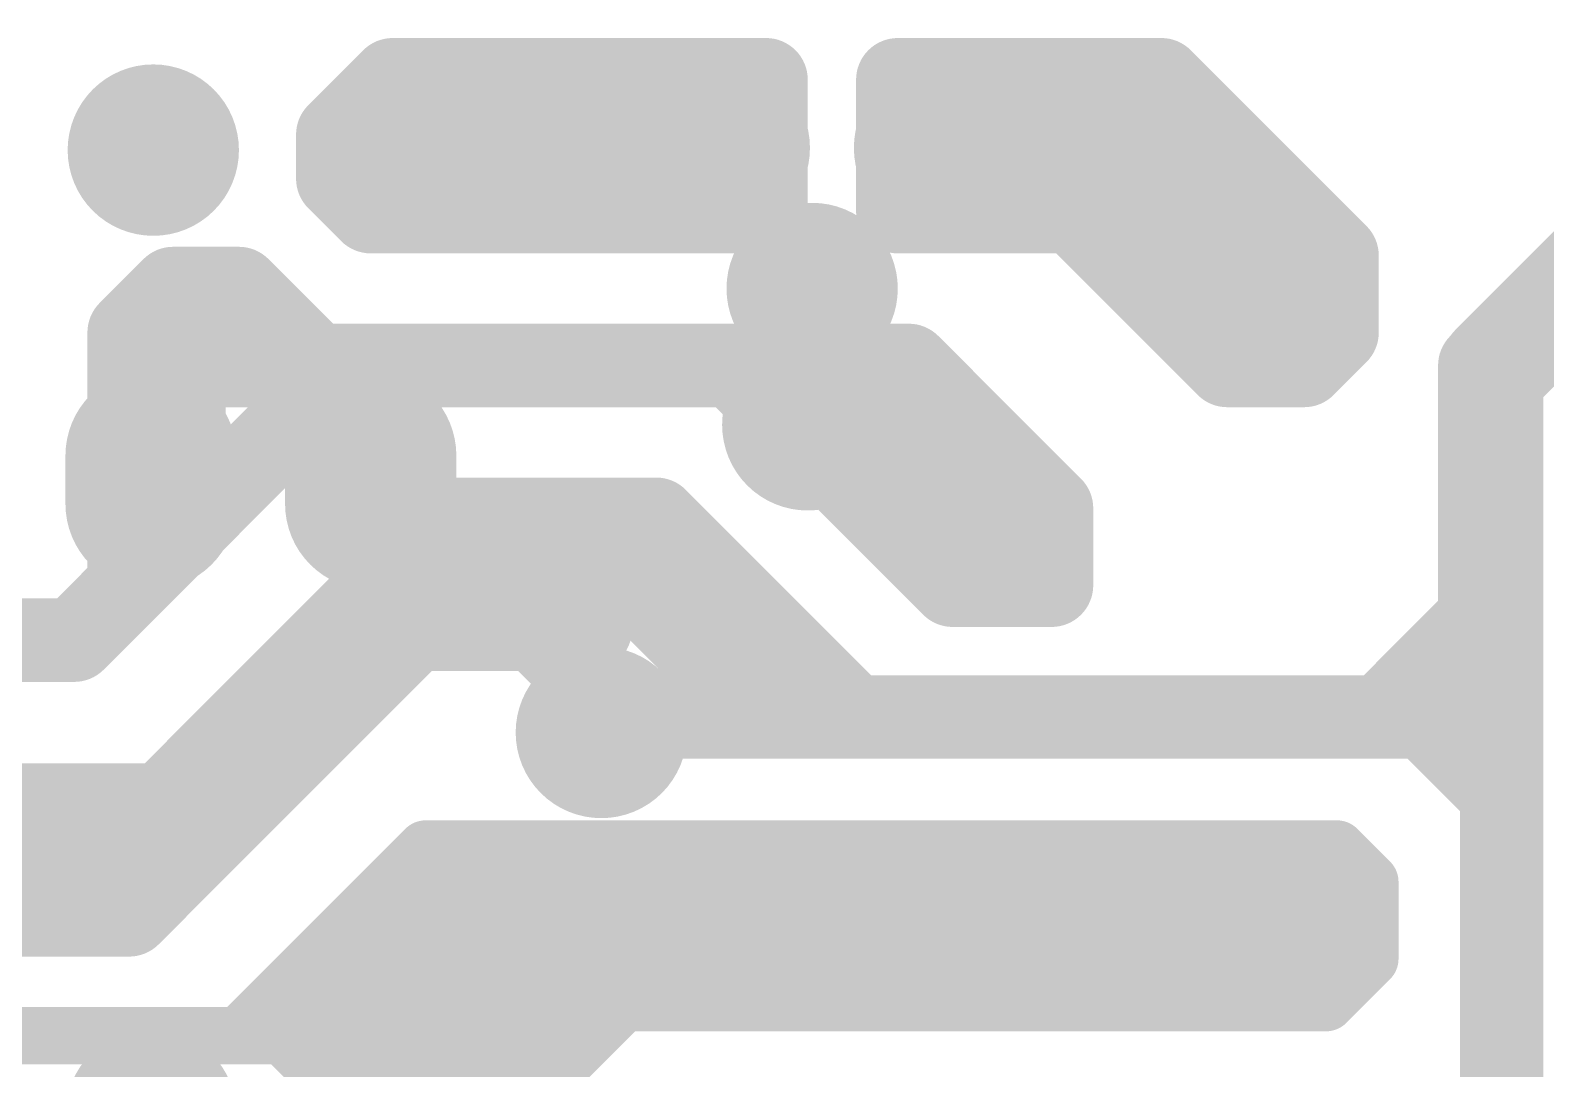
# Model space of a CAD drawing. Extents: x 13 to 23.9, y 0.2 to 11.6.
# Drawn here: x 14.341 to 15.031, y 4.537 to 5.01 of the extents above; entities that cross this region are included whole.
import ezdxf

# ---------------------------------------------------------------- set-up
doc = ezdxf.new("R2010")
doc.units = 0
doc.header["$MEASUREMENT"] = 0
doc.layers.add('BOTTOM', color=250, linetype='Continuous')
doc.layers.get('0').off()

# ---------------------------------------------------------------- blocks, each defined once
blk = doc.blocks.new('UNIT_DISC')
at = {"linetype": 'Continuous', "const_width": 0.5}
blk.add_lwpolyline([(0.25, 0, 1), (-0.25, 0, 1)], format="xyb", close=True, dxfattribs=at)
blk = doc.blocks.new('SHAPE_EL_780_780_0_0_0_0')
at = {"xscale": 0.078, "yscale": 0.078, "zscale": 0.078}
blk.add_blockref('UNIT_DISC', (0, 0), dxfattribs=at)
blk = doc.blocks.new('P_EX78Y78D16A')
at = {"layer": 'BOTTOM'}
blk.add_blockref('SHAPE_EL_780_780_0_0_0_0', (0, 0), dxfattribs=at)
blk = doc.blocks.new('R7')
for p in [(14.625, 10.5), (14.626, 10.1)]:
    blk.add_blockref('P_EX78Y78D16A', p)
blk = doc.blocks.new('SHAPE_EL_800_800_0_0_0_0')
at = {"xscale": 0.08, "yscale": 0.08, "zscale": 0.08}
blk.add_blockref('UNIT_DISC', (0, 0), dxfattribs=at)
blk = doc.blocks.new('P_EX80Y80D16A22')
at = {"layer": 'BOTTOM'}
blk.add_blockref('SHAPE_EL_800_800_0_0_0_0', (0, 0), dxfattribs=at)
blk = doc.blocks.new('P_EX80Y80D16A23')
at = {"layer": 'BOTTOM'}
blk.add_blockref('SHAPE_EL_800_800_0_0_0_0', (0, 0), dxfattribs=at)
blk = doc.blocks.new('C5F')
for name, p in [('P_EX80Y80D16A23', (14.885, 10.101)), ('P_EX80Y80D16A22', (14.985, 10.101))]:
    blk.add_blockref(name, p)
blk = doc.blocks.new('J9')
for p in [(14.83, 9.835), (14.83, 9.435)]:
    blk.add_blockref('P_EX78Y78D16A', p)
blk = doc.blocks.new('SHAPE_OV_780_1000_0_0_0_0')
at = {"linetype": 'Continuous', "const_width": 0.078}
blk.add_lwpolyline([(0, -0.011), (0, 0.011)], dxfattribs=at)
at = {"xscale": 0.078, "yscale": 0.078, "zscale": 0.078}
for p in [(0, 0.011), (0, -0.011)]:
    blk.add_blockref('UNIT_DISC', p, dxfattribs=at)
blk = doc.blocks.new('P_OX78Y100D16A')
at = {"layer": 'BOTTOM'}
blk.add_blockref('SHAPE_OV_780_1000_0_0_0_0', (0, 0), dxfattribs=at)
blk = doc.blocks.new('U1')
for p in [(14.425, 9.95), (14.525, 9.95), (14.625, 9.95), (14.725, 9.95), (14.425, 9.65), (14.525, 9.65), (14.625, 9.65), (14.725, 9.65)]:
    blk.add_blockref('P_OX78Y100D16A', p)
blk = doc.blocks.new('R14')
for p in [(14.925, 10.437), (14.926, 10.037)]:
    blk.add_blockref('P_EX78Y78D16A', p)
blk = doc.blocks.new('R15')
for p in [(14.773, 10.5), (14.774, 10.1)]:
    blk.add_blockref('P_EX78Y78D16A', p)
blk = doc.blocks.new('R13')
for p in [(14.924, 9.975), (14.925, 9.575)]:
    blk.add_blockref('P_EX78Y78D16A', p)

msp = doc.modelspace()

# ---------------------------------------------------------------- linework, layer by layer
at = {"layer": 'BOTTOM', "linetype": 'Continuous'}
for points, const_width in [([(14.48071, 4.96213), (14.50571, 4.98713)], 0.038), ([(14.50571, 4.98713), (14.67571, 4.98713)], 0.038), ([(14.67571, 4.95713), (14.67571, 4.98713)], 0.038), ([(14.73571, 4.95213), (14.73571, 4.98713)], 0.038), ([(14.73571, 4.98713), (14.85571, 4.98713)], 0.038), ([(14.85571, 4.98713), (14.93571, 4.90713)], 0.038), ([(14.48071, 4.94213), (14.48071, 4.96213)], 0.038), ([(14.50571, 4.95713), (14.66571, 4.95713)], 0.038), ([(14.67571, 4.92713), (14.67571, 4.96213)], 0.038), ([(14.73571, 4.92713), (14.73571, 4.96213)], 0.038), ([(14.75071, 4.95713), (14.83071, 4.95713)], 0.038), ([(14.76071, 4.95713), (14.84571, 4.95713)], 0.038), ([(14.83071, 4.95713), (14.90571, 4.88213)], 0.038), ([(14.84571, 4.95713), (14.90571, 4.89713)], 0.038), ([(14.51071, 4.95213), (14.65571, 4.95213)], 0.038), ([(15.00771, 4.85613), (15.09471, 4.94313)], 0.05), ([(15.00771, 4.85613), (15.09471, 4.94313)], 0.05), ([(14.48071, 4.94213), (14.49571, 4.92713)], 0.038), ([(14.49571, 4.92713), (14.67571, 4.92713)], 0.038), ([(14.73571, 4.92713), (14.81571, 4.92713)], 0.038), ([(14.81571, 4.92713), (14.88571, 4.85713)], 0.038), ([(14.91071, 4.92713), (14.93571, 4.90213)], 0.038), ([(14.93571, 4.88213), (14.93571, 4.90713)], 0.038), ([(14.93571, 4.87213), (14.93571, 4.90213)], 0.038), ([(14.90571, 4.87713), (14.90571, 4.89713)], 0.038), ([(14.38571, 4.87213), (14.40571, 4.89213)], 0.038), ([(14.40571, 4.89213), (14.43571, 4.89213)], 0.038), ([(14.40571, 4.89213), (14.41571, 4.89213)], 0.038), ([(14.43571, 4.89213), (14.47071, 4.85713)], 0.038), ([(14.38571, 4.75713), (14.38571, 4.87213)], 0.038), ([(14.92071, 4.85713), (14.93571, 4.87213)], 0.038), ([(14.36071, 4.73213), (14.48571, 4.85713)], 0.038), ([(14.41571, 4.85713), (14.69071, 4.85713)], 0.038), ([(14.47071, 4.85713), (14.74071, 4.85713)], 0.038), ([(14.48571, 4.85713), (14.53571, 4.85713)], 0.038), ([(14.69071, 4.85713), (14.77071, 4.77713)], 0.038), ([(14.74071, 4.85713), (14.80571, 4.79213)], 0.038), ([(14.88571, 4.85713), (14.92071, 4.85713)], 0.038), ([(15.00071, 4.74213), (15.00071, 4.85713)], 0.038), ([(15.01071, 4.52213), (15.01071, 4.85713)], 0.038), ([(14.41071, 4.78213), (14.41071, 4.85213)], 0.038), ([(14.66571, 4.85213), (14.76071, 4.75713)], 0.038), ([(14.73571, 4.81713), (14.77071, 4.78213)], 0.038), ([(14.80571, 4.75713), (14.80571, 4.79213)], 0.038), ([(14.40071, 4.65713), (14.53071, 4.78713)], 0.038), ([(14.53071, 4.78713), (14.59071, 4.78713)], 0.038), ([(14.57071, 4.78713), (14.62571, 4.78713)], 0.038), ([(14.62571, 4.78713), (14.71571, 4.69713)], 0.038), ([(14.36071, 4.73213), (14.41071, 4.78213)], 0.038), ([(14.36071, 4.73213), (14.38571, 4.75713)], 0.038), ([(14.76071, 4.75713), (14.80571, 4.75713)], 0.038), ([(14.39571, 4.62713), (14.52071, 4.75213)], 0.038), ([(14.52071, 4.75213), (14.62071, 4.75213)], 0.038), ([(14.55571, 4.75213), (14.61071, 4.69713)], 0.038), ([(14.62071, 4.75213), (14.67571, 4.69713)], 0.038), ([(14.95571, 4.69713), (15.00071, 4.74213)], 0.038), ([(14.38571, 4.60713), (14.51571, 4.73713)], 0.038), ([(14.51571, 4.73713), (14.59571, 4.73713)], 0.038), ([(14.23571, 4.73213), (14.36071, 4.73213)], 0.038), ([(14.61071, 4.69713), (14.71571, 4.69713)], 0.038), ([(14.67571, 4.69713), (15.00571, 4.69713)], 0.038), ([(14.92071, 4.69713), (14.97571, 4.69713)], 0.038), ([(14.97571, 4.69713), (15.01071, 4.66213)], 0.038), ([(15.01071, 4.42713), (15.01071, 4.66213)], 0.038), ([(14.29071, 4.65713), (14.40071, 4.65713)], 0.038), ([(14.29071, 4.62713), (14.39571, 4.62713)], 0.038), ([(14.43571, 4.55213), (14.52071, 4.63713)], 0.026), ([(14.52071, 4.63713), (14.72071, 4.63713)], 0.026), ([(14.72071, 4.63713), (14.93571, 4.63713)], 0.026), ([(14.93571, 4.63713), (14.95071, 4.62213)], 0.026), ([(14.43571, 4.55213), (14.50571, 4.62213)], 0.026), ([(14.48071, 4.56213), (14.53071, 4.61213)], 0.038), ([(14.53071, 4.61213), (14.93571, 4.61213)], 0.038), ([(14.93571, 4.60713), (14.93571, 4.61213)], 0.038), ([(14.95071, 4.58713), (14.95071, 4.62213)], 0.026), ([(14.27071, 4.60713), (14.38571, 4.60713)], 0.038), ([(14.92071, 4.59213), (14.93571, 4.60713)], 0.038), ([(14.50571, 4.53713), (14.57071, 4.60213)], 0.038), ([(14.57071, 4.60213), (14.91571, 4.60213)], 0.038), ([(14.54571, 4.53713), (14.60071, 4.59213)], 0.038), ([(14.60071, 4.59213), (14.92071, 4.59213)], 0.038), ([(14.93071, 4.56713), (14.95071, 4.58713)], 0.026), ([(14.46571, 4.56213), (14.48071, 4.56213)], 0.038), ([(14.56571, 4.52213), (14.61071, 4.56713)], 0.026), ([(14.61071, 4.56713), (14.93071, 4.56713)], 0.026), ([(14.28571, 4.55213), (14.51071, 4.55213)], 0.026), ([(14.38071, 4.55213), (14.43571, 4.55213)], 0.026), ([(14.45571, 4.55213), (14.48571, 4.52213)], 0.026)]:
    msp.add_lwpolyline(points, dxfattribs=dict(at, const_width=const_width))

# ---------------------------------------------------------------- block references
for name in ['R7', 'R15', 'R14', 'C5F', 'R13', 'U1', 'J9']:
    msp.add_blockref(name, (-0.22929, -5.14487))
at = {"layer": 'BOTTOM'}
for p, xscale, yscale, zscale in [((14.50571, 4.98713), 0.03800000000000026, 0.03800000000000026, 0.038), ((14.50571, 4.98713), 0.03800000000000026, 0.03800000000000026, 0.038), ((14.67571, 4.98713), 0.03800000000000026, 0.03800000000000026, 0.038), ((14.67571, 4.98713), 0.03800000000000026, 0.03800000000000026, 0.038), ((14.73571, 4.98713), 0.03800000000000026, 0.03800000000000026, 0.038), ((14.73571, 4.98713), 0.03800000000000026, 0.03800000000000026, 0.038), ((14.85571, 4.98713), 0.03800000000000026, 0.03800000000000026, 0.038), ((14.85571, 4.98713), 0.03800000000000026, 0.03800000000000026, 0.038), ((14.48071, 4.96213), 0.03800000000000026, 0.03800000000000026, 0.038), ((14.48071, 4.96213), 0.03800000000000026, 0.03800000000000026, 0.038), ((14.50571, 4.95713), 0.03800000000000026, 0.03800000000000026, 0.038), ((14.66571, 4.95713), 0.03800000000000026, 0.03800000000000026, 0.038), ((14.67571, 4.96213), 0.03800000000000026, 0.03800000000000026, 0.038), ((14.67571, 4.95713), 0.03800000000000026, 0.03800000000000026, 0.038), ((14.73571, 4.96213), 0.03800000000000026, 0.03800000000000026, 0.038), ((14.75071, 4.95713), 0.03800000000000026, 0.03800000000000026, 0.038), ((14.76071, 4.95713), 0.03800000000000026, 0.03800000000000026, 0.038), ((14.83071, 4.95713), 0.03800000000000026, 0.03800000000000026, 0.038), ((14.83071, 4.95713), 0.03800000000000026, 0.03800000000000026, 0.038), ((14.84571, 4.95713), 0.03800000000000026, 0.03800000000000026, 0.038), ((14.84571, 4.95713), 0.03800000000000026, 0.03800000000000026, 0.038), ((14.51071, 4.95213), 0.03800000000000026, 0.03800000000000026, 0.038), ((14.65571, 4.95213), 0.03800000000000026, 0.03800000000000026, 0.038), ((14.73571, 4.95213), 0.03800000000000026, 0.03800000000000026, 0.038), ((14.48071, 4.94213), 0.03800000000000026, 0.03800000000000026, 0.038), ((14.48071, 4.94213), 0.03800000000000026, 0.03800000000000026, 0.038), ((14.49571, 4.92713), 0.03800000000000026, 0.03800000000000026, 0.038), ((14.49571, 4.92713), 0.03800000000000026, 0.03800000000000026, 0.038), ((14.67571, 4.92713), 0.03800000000000026, 0.03800000000000026, 0.038), ((14.67571, 4.92713), 0.03800000000000026, 0.03800000000000026, 0.038), ((14.73571, 4.92713), 0.03800000000000026, 0.03800000000000026, 0.038), ((14.73571, 4.92713), 0.03800000000000026, 0.03800000000000026, 0.038), ((14.81571, 4.92713), 0.03800000000000026, 0.03800000000000026, 0.038), ((14.81571, 4.92713), 0.03800000000000026, 0.03800000000000026, 0.038), ((14.91071, 4.92713), 0.03800000000000026, 0.03800000000000026, 0.038), ((14.93571, 4.90713), 0.03800000000000026, 0.03800000000000026, 0.038), ((14.93571, 4.90713), 0.03800000000000026, 0.03800000000000026, 0.038), ((14.93571, 4.90213), 0.03800000000000026, 0.03800000000000026, 0.038), ((14.93571, 4.90213), 0.03800000000000026, 0.03800000000000026, 0.038), ((14.90571, 4.89713), 0.03800000000000026, 0.03800000000000026, 0.038), ((14.90571, 4.89713), 0.03800000000000026, 0.03800000000000026, 0.038), ((14.40571, 4.89213), 0.03800000000000026, 0.03800000000000026, 0.038), ((14.40571, 4.89213), 0.03800000000000026, 0.03800000000000026, 0.038), ((14.40571, 4.89213), 0.03800000000000026, 0.03800000000000026, 0.038), ((14.41571, 4.89213), 0.03800000000000026, 0.03800000000000026, 0.038), ((14.43571, 4.89213), 0.03800000000000026, 0.03800000000000026, 0.038), ((14.43571, 4.89213), 0.03800000000000026, 0.03800000000000026, 0.038), ((14.90571, 4.88213), 0.03800000000000026, 0.03800000000000026, 0.038), ((14.93571, 4.88213), 0.03800000000000026, 0.03800000000000026, 0.038), ((14.90571, 4.87713), 0.03800000000000026, 0.03800000000000026, 0.038), ((14.38571, 4.87213), 0.03800000000000026, 0.03800000000000026, 0.038), ((14.38571, 4.87213), 0.03800000000000026, 0.03800000000000026, 0.038), ((14.93571, 4.87213), 0.03800000000000026, 0.03800000000000026, 0.038), ((14.93571, 4.87213), 0.03800000000000026, 0.03800000000000026, 0.038), ((15.00771, 4.85613), 0.05000000000000071, 0.05000000000000071, 0.05), ((15.00771, 4.85613), 0.05000000000000071, 0.05000000000000071, 0.05), ((14.41571, 4.85713), 0.03800000000000026, 0.03800000000000026, 0.038), ((14.47071, 4.85713), 0.03800000000000026, 0.03800000000000026, 0.038), ((14.47071, 4.85713), 0.03800000000000026, 0.03800000000000026, 0.038), ((14.48571, 4.85713), 0.03800000000000026, 0.03800000000000026, 0.038), ((14.48571, 4.85713), 0.03800000000000026, 0.03800000000000026, 0.038), ((14.53571, 4.85713), 0.03800000000000026, 0.03800000000000026, 0.038), ((14.69071, 4.85713), 0.03800000000000026, 0.03800000000000026, 0.038), ((14.69071, 4.85713), 0.03800000000000026, 0.03800000000000026, 0.038), ((14.74071, 4.85713), 0.03800000000000026, 0.03800000000000026, 0.038), ((14.74071, 4.85713), 0.03800000000000026, 0.03800000000000026, 0.038), ((14.88571, 4.85713), 0.03800000000000026, 0.03800000000000026, 0.038), ((14.88571, 4.85713), 0.03800000000000026, 0.03800000000000026, 0.038), ((14.92071, 4.85713), 0.03800000000000026, 0.03800000000000026, 0.038), ((14.92071, 4.85713), 0.03800000000000026, 0.03800000000000026, 0.038), ((15.00071, 4.85713), 0.03800000000000026, 0.03800000000000026, 0.038), ((15.01071, 4.85713), 0.03800000000000026, 0.03800000000000026, 0.038), ((14.41071, 4.85213), 0.03800000000000026, 0.03800000000000026, 0.038), ((14.66571, 4.85213), 0.03800000000000026, 0.03800000000000026, 0.038), ((14.73571, 4.81713), 0.03800000000000026, 0.03800000000000026, 0.038), ((14.80571, 4.79213), 0.03800000000000026, 0.03800000000000026, 0.038), ((14.80571, 4.79213), 0.03800000000000026, 0.03800000000000026, 0.038), ((14.53071, 4.78713), 0.03800000000000026, 0.03800000000000026, 0.038), ((14.53071, 4.78713), 0.03800000000000026, 0.03800000000000026, 0.038), ((14.57071, 4.78713), 0.03800000000000026, 0.03800000000000026, 0.038), ((14.59071, 4.78713), 0.03800000000000026, 0.03800000000000026, 0.038), ((14.62571, 4.78713), 0.03800000000000026, 0.03800000000000026, 0.038), ((14.62571, 4.78713), 0.03800000000000026, 0.03800000000000026, 0.038), ((14.41071, 4.78213), 0.03800000000000026, 0.03800000000000026, 0.038), ((14.41071, 4.78213), 0.03800000000000026, 0.03800000000000026, 0.038), ((14.77071, 4.78213), 0.03800000000000026, 0.03800000000000026, 0.038), ((14.77071, 4.77713), 0.03800000000000026, 0.03800000000000026, 0.038), ((14.38571, 4.75713), 0.03800000000000026, 0.03800000000000026, 0.038), ((14.38571, 4.75713), 0.03800000000000026, 0.03800000000000026, 0.038), ((14.76071, 4.75713), 0.03800000000000026, 0.03800000000000026, 0.038), ((14.76071, 4.75713), 0.03800000000000026, 0.03800000000000026, 0.038), ((14.80571, 4.75713), 0.03800000000000026, 0.03800000000000026, 0.038), ((14.80571, 4.75713), 0.03800000000000026, 0.03800000000000026, 0.038), ((14.52071, 4.75213), 0.03800000000000026, 0.03800000000000026, 0.038), ((14.52071, 4.75213), 0.03800000000000026, 0.03800000000000026, 0.038), ((14.55571, 4.75213), 0.03800000000000026, 0.03800000000000026, 0.038), ((14.62071, 4.75213), 0.03800000000000026, 0.03800000000000026, 0.038), ((14.62071, 4.75213), 0.03800000000000026, 0.03800000000000026, 0.038), ((15.00071, 4.74213), 0.03800000000000026, 0.03800000000000026, 0.038), ((15.00071, 4.74213), 0.03800000000000026, 0.03800000000000026, 0.038), ((14.51571, 4.73713), 0.03800000000000026, 0.03800000000000026, 0.038), ((14.51571, 4.73713), 0.03800000000000026, 0.03800000000000026, 0.038), ((14.59571, 4.73713), 0.03800000000000026, 0.03800000000000026, 0.038), ((14.36071, 4.73213), 0.03800000000000026, 0.03800000000000026, 0.038), ((14.36071, 4.73213), 0.03800000000000026, 0.03800000000000026, 0.038), ((14.36071, 4.73213), 0.03800000000000026, 0.03800000000000026, 0.038), ((14.36071, 4.73213), 0.03800000000000026, 0.03800000000000026, 0.038), ((14.61071, 4.69713), 0.03800000000000026, 0.03800000000000026, 0.038), ((14.61071, 4.69713), 0.03800000000000026, 0.03800000000000026, 0.038), ((14.67571, 4.69713), 0.03800000000000026, 0.03800000000000026, 0.038), ((14.67571, 4.69713), 0.03800000000000026, 0.03800000000000026, 0.038), ((14.71571, 4.69713), 0.03800000000000026, 0.03800000000000026, 0.038), ((14.71571, 4.69713), 0.03800000000000026, 0.03800000000000026, 0.038), ((14.92071, 4.69713), 0.03800000000000026, 0.03800000000000026, 0.038), ((14.95571, 4.69713), 0.03800000000000026, 0.03800000000000026, 0.038), ((14.97571, 4.69713), 0.03800000000000026, 0.03800000000000026, 0.038), ((14.97571, 4.69713), 0.03800000000000026, 0.03800000000000026, 0.038), ((15.00571, 4.69713), 0.03800000000000026, 0.03800000000000026, 0.038), ((15.01071, 4.66213), 0.03800000000000026, 0.03800000000000026, 0.038), ((15.01071, 4.66213), 0.03800000000000026, 0.03800000000000026, 0.038), ((14.40071, 4.65713), 0.03800000000000026, 0.03800000000000026, 0.038), ((14.40071, 4.65713), 0.03800000000000026, 0.03800000000000026, 0.038), ((14.39571, 4.62713), 0.03800000000000026, 0.03800000000000026, 0.038), ((14.39571, 4.62713), 0.03800000000000026, 0.03800000000000026, 0.038), ((14.52071, 4.63713), 0.0259999999999998, 0.0259999999999998, 0.026), ((14.52071, 4.63713), 0.0259999999999998, 0.0259999999999998, 0.026), ((14.72071, 4.63713), 0.0259999999999998, 0.0259999999999998, 0.026), ((14.72071, 4.63713), 0.0259999999999998, 0.0259999999999998, 0.026), ((14.93571, 4.63713), 0.0259999999999998, 0.0259999999999998, 0.026), ((14.93571, 4.63713), 0.0259999999999998, 0.0259999999999998, 0.026), ((14.50571, 4.62213), 0.0259999999999998, 0.0259999999999998, 0.026), ((14.53071, 4.61213), 0.03800000000000026, 0.03800000000000026, 0.038), ((14.53071, 4.61213), 0.03800000000000026, 0.03800000000000026, 0.038), ((14.93571, 4.61213), 0.03800000000000026, 0.03800000000000026, 0.038), ((14.93571, 4.61213), 0.03800000000000026, 0.03800000000000026, 0.038), ((14.95071, 4.62213), 0.0259999999999998, 0.0259999999999998, 0.026), ((14.95071, 4.62213), 0.0259999999999998, 0.0259999999999998, 0.026), ((14.38571, 4.60713), 0.03800000000000026, 0.03800000000000026, 0.038), ((14.38571, 4.60713), 0.03800000000000026, 0.03800000000000026, 0.038), ((14.93571, 4.60713), 0.03800000000000026, 0.03800000000000026, 0.038), ((14.93571, 4.60713), 0.03800000000000026, 0.03800000000000026, 0.038), ((14.57071, 4.60213), 0.03800000000000026, 0.03800000000000026, 0.038), ((14.57071, 4.60213), 0.03800000000000026, 0.03800000000000026, 0.038), ((14.91571, 4.60213), 0.03800000000000026, 0.03800000000000026, 0.038), ((14.60071, 4.59213), 0.03800000000000026, 0.03800000000000026, 0.038), ((14.60071, 4.59213), 0.03800000000000026, 0.03800000000000026, 0.038), ((14.92071, 4.59213), 0.03800000000000026, 0.03800000000000026, 0.038), ((14.92071, 4.59213), 0.03800000000000026, 0.03800000000000026, 0.038), ((14.95071, 4.58713), 0.0259999999999998, 0.0259999999999998, 0.026), ((14.95071, 4.58713), 0.0259999999999998, 0.0259999999999998, 0.026), ((14.46571, 4.56213), 0.03800000000000026, 0.03800000000000026, 0.038), ((14.48071, 4.56213), 0.03800000000000026, 0.03800000000000026, 0.038), ((14.48071, 4.56213), 0.03800000000000026, 0.03800000000000026, 0.038), ((14.61071, 4.56713), 0.0259999999999998, 0.0259999999999998, 0.026), ((14.61071, 4.56713), 0.0259999999999998, 0.0259999999999998, 0.026), ((14.93071, 4.56713), 0.0259999999999998, 0.0259999999999998, 0.026), ((14.93071, 4.56713), 0.0259999999999998, 0.0259999999999998, 0.026), ((14.38071, 4.55213), 0.0259999999999998, 0.0259999999999998, 0.026), ((14.43571, 4.55213), 0.0259999999999998, 0.0259999999999998, 0.026), ((14.43571, 4.55213), 0.0259999999999998, 0.0259999999999998, 0.026), ((14.43571, 4.55213), 0.0259999999999998, 0.0259999999999998, 0.026), ((14.45571, 4.55213), 0.0259999999999998, 0.0259999999999998, 0.026), ((14.51071, 4.55213), 0.0259999999999998, 0.0259999999999998, 0.026), ((14.50571, 4.53713), 0.03800000000000026, 0.03800000000000026, 0.038), ((14.54571, 4.53713), 0.03800000000000026, 0.03800000000000026, 0.038), ((15.01071, 4.52213), 0.03800000000000026, 0.03800000000000026, 0.038)]:
    msp.add_blockref('UNIT_DISC', p, dxfattribs=dict(at, xscale=xscale, yscale=yscale, zscale=zscale))

doc.saveas('drawing.dxf')
